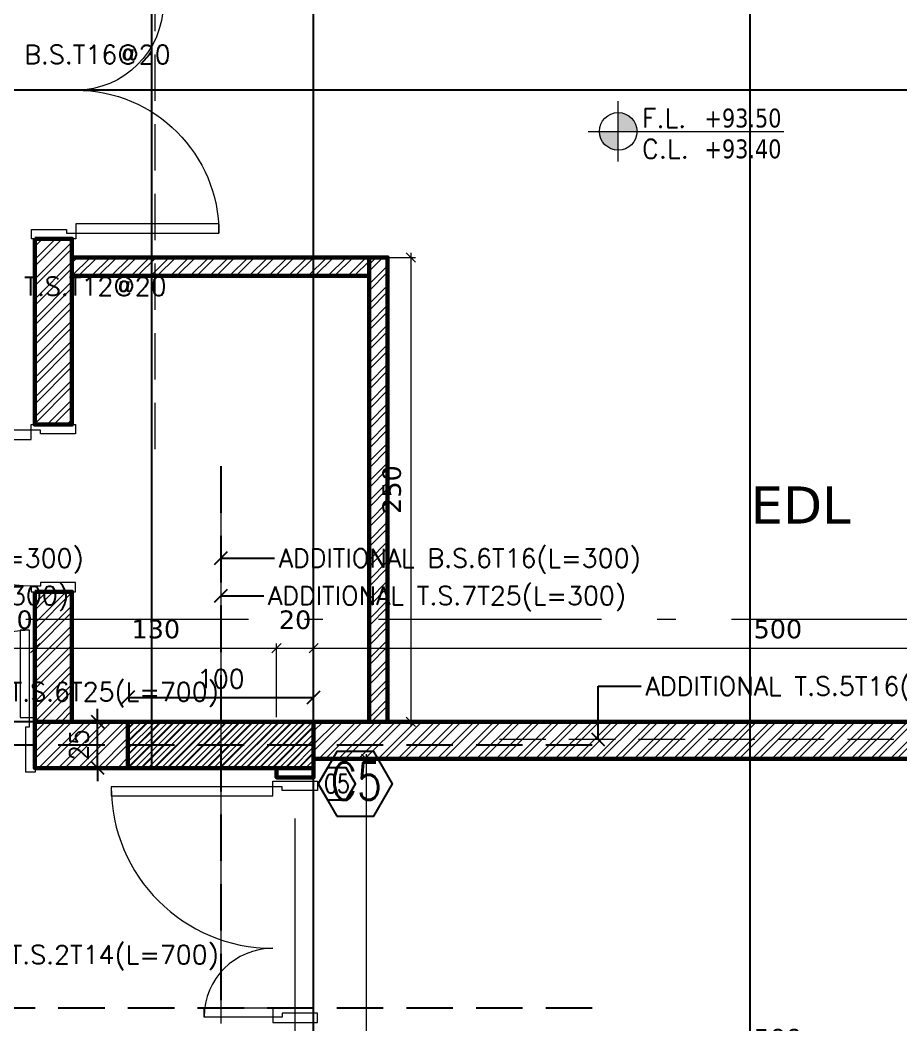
# Model space of a CAD drawing. Header units: inches. Extents: x -48 to 777, y -156 to 510.
# Drawn here: x 598.6 to 603.34, y 245.93 to 251.34 of the extents above; entities that cross this region are included whole.
import ezdxf
from ezdxf.enums import TextEntityAlignment as Align

# ---------------------------------------------------------------- set-up
doc = ezdxf.new("R2010")
doc.units = ezdxf.units.IN
doc.header["$MEASUREMENT"] = 0
doc.set_wipeout_variables(frame=1)
for name, pattern in [('ACAD_ISO10W100', [18, 12, -3, 0, -3]), ('HIDDEN', [0.375, 0.25, -0.125]), ('NUHA', [1.45, 0.75, -0.25, 0.2, -0.25])]:
    doc.linetypes.add(name, pattern=pattern)
doc.layers.get('Defpoints').update_dxf_attribs({"lineweight": 5})
for name, color, linetype, lineweight in [('A-AXIS ST', 251, 'ACAD_ISO10W100', 5), ('A-DIM', 9, 'Continuous', 5), ('A-DOORS', 38, 'Continuous', 20), ('A-LEVELS', 139, 'Continuous', 20), ('A-LIMIT LOT', 235, 'ACAD_ISO10W100', 20), ('A-PILLARS', 1, 'Continuous', 60), ('A-SIGNS1', 20, 'Continuous', 15), ('A-SIGNS2', 30, 'Continuous', 15), ('A-TEXT', 50, 'Continuous', 15), ('A-WALLS', 7, 'Continuous', 60), ('H-PILLARS', 61, 'Continuous', 5), ('H-WALLS', 51, 'Continuous', 5), ('str-col-dimension', 6, 'Continuous', 50), ('str-raft-bottom', 1, 'Continuous', 5), ('str-raft-top', 1, 'Continuous', 5)]:
    doc.layers.add(name, color=color, linetype=linetype, lineweight=lineweight)
doc.layers.add('HH-DARK GREY', color=7, linetype='Continuous', lineweight=5, true_color=0x404040)
for name, color, linetype in [('pts pc', 7, 'Continuous'), ('Str-Axes', 8, 'Continuous'), ('str-col-hatch', 8, 'Continuous'), ('str-COL-TAG-100', 1, 'Continuous'), ('str-COL-TAG-50', 7, 'Continuous'), ('str-columns', 3, 'Continuous'), ('str-slab-bottom-reinf.', 1, 'Continuous'), ('str-slab-top', 1, 'Continuous')]:
    doc.layers.add(name, color=color, linetype=linetype)
doc.styles.add('2mm', font='simplex.shx', dxfattribs={"height": 0.5})
doc.styles.add('ROMAN', font='ROMANS.SHX')
doc.styles.add('ROMAND', font='verdana.ttf')
doc.styles.add('ROMANS', font='romans__.ttf', dxfattribs={"height": 0.14})
doc.dimstyles.new('M-1.50', dxfattribs={"dimtxt": 0.1, "dimasz": 0.05, "dimexe": 0.025, "dimexo": 0.025, "dimgap": 0.05, "dimtad": 1, "dimlfac": 100, "dimrnd": 0.5, "dimzin": 9, "dimdsep": 46, "dimtxsty": 'ROMAND', "dimblk": 'OBLIQUE', "dimcen": 1, "dimdle": 0.025, "dimclrd": 256, "dimclre": 256, "dimclrt": 2, "dimadec": 0, "dimazin": 0, "dimtfac": 0.666667, "dimtmove": 2, "dimatfit": 3, "dimfxl": 0.04, "dimtolj": 1, "dimtzin": 5, "dimlwd": -1, "dimlwe": -1, "dimarcsym": 0})
doc.dimstyles.new('structure', dxfattribs={"dimtxt": 0.1, "dimasz": 0.07, "dimexe": 0.18, "dimexo": 1, "dimgap": 0.05, "dimtad": 1, "dimdec": 1, "dimlfac": 100, "dimrnd": 0.5, "dimdsep": 46, "dimtxsty": 'ROMAN', "dimblk1": 'OBLIQUE', "dimblk2": 'OBLIQUE', "dimsah": 1, "dimcen": 0.009, "dimse1": 1, "dimse2": 1, "dimclrd": 4, "dimclre": 9, "dimclrt": 1, "dimadec": 0, "dimazin": 0, "dimtfac": 0.066667, "dimtdec": 1, "dimtix": 1, "dimtmove": 2, "dimatfit": 3, "dimldrblk": 'OBLIQUE', "dimfxl": 0.18, "dimtolj": 1, "dimarcsym": 0})

# ---------------------------------------------------------------- blocks, each defined once
blk = doc.blocks.new('*U33')
for points in [[(1220, 870), (1220, 0), (1270, 0), (1270, 870)], [(80, 370), (80, 0), (30, 0), (30, 370)], [(30, 0), (0, 0), (0, -240), (50, -240), (50, -50), (30, -50), (30, 0)], [(1270, 0), (1300, 0), (1300, -240), (1250, -240), (1250, -50), (1270, -50), (1270, 0)]]:
    blk.add_lwpolyline(points, close=True)
for centre, radius, start, end in [((1270, 0), 870, 90, 180), ((30, 0), 370, 0, 90)]:
    blk.add_arc(centre, radius, start, end)
blk = doc.blocks.new('_Oblique')
at = {"color": 0, "linetype": 'ByBlock', "lineweight": -2}
blk.add_line((-0.5, -0.5), (0.5, 0.5), dxfattribs=at)
blk = doc.blocks.new('*D427')
at = {"layer": 'A-DIM', "transparency": 16777216}
for p, q in [((598.4518, 247.9544), (598.7017, 247.9544)), ((598.4768, 247.5834), (598.4768, 247.9794)), ((598.6767, 247.5834), (598.6767, 247.9794))]:
    blk.add_line(p, q, dxfattribs=at)
at = {"layer": 'Defpoints', "color": 0, "transparency": 16777216}
for p in [(598.6767, 247.9544), (598.4768, 247.5584), (598.6767, 247.5584)]:
    blk.add_point(p, dxfattribs=at)
at = {"layer": 'A-DIM', "transparency": 16777216, "xscale": 0.05, "yscale": 0.05, "zscale": 0.05, "rotation": 180}
blk.add_blockref('_Oblique', (598.4768, 247.9544), dxfattribs=at)
at = {"layer": 'A-DIM', "transparency": 16777216, "xscale": 0.05, "yscale": 0.05, "zscale": 0.05}
blk.add_blockref('_Oblique', (598.6767, 247.9544), dxfattribs=at)
at = {"layer": 'A-DIM', "color": 2, "transparency": 16777216, "insert": (598.5768, 248.1065), "char_height": 0.1, "attachment_point": 5, "style": 'ROMAND'}
blk.add_mtext('\\A1;20', dxfattribs=at)
blk = doc.blocks.new('*D428')
at = {"layer": 'A-DIM', "transparency": 16777216}
for p, q in [((598.6517, 247.9544), (600.0018, 247.9544)), ((598.6767, 247.5834), (598.6767, 247.9794)), ((599.9768, 247.5834), (599.9768, 247.9794))]:
    blk.add_line(p, q, dxfattribs=at)
at = {"layer": 'Defpoints', "color": 0, "transparency": 16777216}
for p in [(599.9768, 247.9544), (598.6767, 247.5584), (599.9768, 247.5584)]:
    blk.add_point(p, dxfattribs=at)
at = {"layer": 'A-DIM', "transparency": 16777216, "xscale": 0.05, "yscale": 0.05, "zscale": 0.05, "rotation": 180}
blk.add_blockref('_Oblique', (598.6767, 247.9544), dxfattribs=at)
at = {"layer": 'A-DIM', "transparency": 16777216, "xscale": 0.05, "yscale": 0.05, "zscale": 0.05}
blk.add_blockref('_Oblique', (599.9768, 247.9544), dxfattribs=at)
at = {"layer": 'A-DIM', "color": 2, "transparency": 16777216, "insert": (599.3268, 248.0565), "char_height": 0.1, "attachment_point": 5, "style": 'ROMAND'}
blk.add_mtext('\\A1;130', dxfattribs=at)
blk = doc.blocks.new('*D429')
at = {"layer": 'A-DIM', "transparency": 16777216}
for p, q in [((599.9518, 247.9544), (600.2018, 247.9544)), ((599.9768, 247.5834), (599.9768, 247.9794)), ((600.1768, 247.5834), (600.1768, 247.9794))]:
    blk.add_line(p, q, dxfattribs=at)
at = {"layer": 'Defpoints', "color": 0, "transparency": 16777216}
for p in [(600.1768, 247.9544), (599.9768, 247.5584), (600.1768, 247.5584)]:
    blk.add_point(p, dxfattribs=at)
at = {"layer": 'A-DIM', "transparency": 16777216, "xscale": 0.05, "yscale": 0.05, "zscale": 0.05, "rotation": 180}
blk.add_blockref('_Oblique', (599.9768, 247.9544), dxfattribs=at)
at = {"layer": 'A-DIM', "transparency": 16777216, "xscale": 0.05, "yscale": 0.05, "zscale": 0.05}
blk.add_blockref('_Oblique', (600.1768, 247.9544), dxfattribs=at)
at = {"layer": 'A-DIM', "color": 2, "transparency": 16777216, "insert": (600.0768, 248.1065), "char_height": 0.1, "attachment_point": 5, "style": 'ROMAND'}
blk.add_mtext('\\A1;20', dxfattribs=at)
blk = doc.blocks.new('*D430')
at = {"layer": 'A-DIM', "transparency": 16777216}
for p, q in [((600.1518, 247.9544), (605.2018, 247.9544)), ((600.1768, 247.5834), (600.1768, 247.9794)), ((605.1768, 247.6415), (605.1768, 247.9794))]:
    blk.add_line(p, q, dxfattribs=at)
at = {"layer": 'Defpoints', "color": 0, "transparency": 16777216}
for p in [(605.1768, 247.9544), (605.1768, 247.6165), (600.1768, 247.5584)]:
    blk.add_point(p, dxfattribs=at)
at = {"layer": 'A-DIM', "transparency": 16777216, "xscale": 0.05, "yscale": 0.05, "zscale": 0.05, "rotation": 180}
blk.add_blockref('_Oblique', (600.1768, 247.9544), dxfattribs=at)
at = {"layer": 'A-DIM', "transparency": 16777216, "xscale": 0.05, "yscale": 0.05, "zscale": 0.05}
blk.add_blockref('_Oblique', (605.1768, 247.9544), dxfattribs=at)
at = {"layer": 'A-DIM', "color": 2, "transparency": 16777216, "insert": (602.6768, 248.0565), "char_height": 0.1, "attachment_point": 5, "style": 'ROMAND'}
blk.add_mtext('\\A1;500', dxfattribs=at)
blk = doc.blocks.new('*D432')
at = {"layer": 'A-DIM', "transparency": 16777216}
for p, q in [((600.2018, 250.0584), (600.7248, 250.0584)), ((600.6998, 250.0834), (600.6998, 247.5334)), ((600.2018, 247.5584), (600.7248, 247.5584))]:
    blk.add_line(p, q, dxfattribs=at)
at = {"layer": 'Defpoints', "color": 0, "transparency": 16777216}
for p in [(600.1768, 250.0584), (600.1768, 247.5584), (600.6998, 247.5584)]:
    blk.add_point(p, dxfattribs=at)
at = {"layer": 'A-DIM', "transparency": 16777216, "xscale": 0.05, "yscale": 0.05, "zscale": 0.05}
for p, rotation in [((600.6998, 250.0584), 90), ((600.6998, 247.5584), 270)]:
    blk.add_blockref('_Oblique', p, dxfattribs=dict(at, rotation=rotation))
at = {"layer": 'A-DIM', "color": 2, "transparency": 16777216, "insert": (600.5977, 248.8084), "char_height": 0.1, "attachment_point": 5, "rotation": 90, "style": 'ROMAND'}
blk.add_mtext('\\A1;250', dxfattribs=at)
blk = doc.blocks.new('*D433')
at = {"layer": 'A-DIM', "transparency": 16777216}
for p, q in [((600.9917, 247.3585), (600.4351, 247.3585)), ((600.4601, 247.3835), (600.4601, 242.6319)), ((600.2018, 242.6569), (600.4851, 242.6569))]:
    blk.add_line(p, q, dxfattribs=at)
at = {"layer": 'Defpoints', "color": 0, "transparency": 16777216}
for p in [(601.0167, 247.3585), (600.1768, 242.6569), (600.4601, 242.6569)]:
    blk.add_point(p, dxfattribs=at)
at = {"layer": 'A-DIM', "transparency": 16777216, "xscale": 0.05, "yscale": 0.05, "zscale": 0.05}
for p, rotation in [((600.4601, 247.3585), 90), ((600.4601, 242.6569), 270)]:
    blk.add_blockref('_Oblique', p, dxfattribs=dict(at, rotation=rotation))
at = {"layer": 'A-DIM', "color": 2, "transparency": 16777216, "insert": (600.358, 245.0077), "char_height": 0.1, "attachment_point": 5, "rotation": 90, "style": 'ROMAND'}
blk.add_mtext('\\A1;470', dxfattribs=at)
blk = doc.blocks.new('LOT 688  TOPOGRAPHIC PLAN')
at = {"layer": 'A-LEVELS', "linetype": 'Continuous'}
blk.add_lwpolyline([(-315991.66476, -27909.84763), (-315991.00958, -27909.60551), (-315990.33388, -27909.42882), (-315989.65288, -27909.35354), (-315988.98183, -27909.41563), (-315988.31614, -27909.56079), (-315987.97166, -27909.58652), (-315987.6217, -27909.573), (-315986.92076, -27909.43586), (-315986.24408, -27909.1647), (-315985.62245, -27908.77482), (-315985.08664, -27908.28156), (-315984.66214, -27907.70748), (-315983.99229, -27907.54002), (-315982.70884, -27907.13172), (-315981.3889, -27906.79452), (-315980.05951, -27906.48626), (-315978.74737, -27906.12897), (-315978.10784, -27905.9037), (-315977.48306, -27905.63696), (-315976.24323, -27905.07662), (-315975.60733, -27904.84201)], dxfattribs=at)
at = {"layer": 'pts pc', "linetype": 'Continuous'}
for points in [[(-315977.39512, -27906.34576), (-315978.1059, -27907.04896)], [(-315977.39891, -27907.05275), (-315978.10211, -27906.34197)]]:
    blk.add_lwpolyline(points, dxfattribs=at)
at = {"layer": 'pts pc', "color": 1, "insert": (-315977.24918, -27906.45004), "char_height": 0.5, "width": 3.0714286, "attachment_point": 1, "rotation": 359.69285, "style": '2mm'}
blk.add_mtext('\\Fsimplex.shx;\\W1.0000000000;\\T1.0000000000;\\o\\l96.849', dxfattribs=at)
at = {"linetype": 'Continuous'}
blk.add_wipeout([(-315996.80172, -27893.57917), (-315969.32038, -27896.23659), (-315969.32038, -27930.53073), (-315964.08799, -27936.87852), (-315964.6636, -27941.43051), (-315970.22923, -27937.16678), (-315985.1164, -27950.2257)], dxfattribs=at).dxf.layer = 'A-LIMIT LOT'
blk = doc.blocks.new('*D989')
at = {"layer": 'A-DIM', "transparency": 16777216}
for p, q in [((605.1768, 246.3334), (605.1768, 245.7267)), ((600.1768, 245.8934), (600.1768, 245.7267)), ((605.2018, 245.7517), (600.1518, 245.7517))]:
    blk.add_line(p, q, dxfattribs=at)
at = {"layer": 'Defpoints', "color": 0, "transparency": 16777216}
for p in [(605.1768, 246.3584), (600.1768, 245.9184), (600.1768, 245.7517)]:
    blk.add_point(p, dxfattribs=at)
at = {"layer": 'A-DIM', "transparency": 16777216, "xscale": 0.05, "yscale": 0.05, "zscale": 0.05, "rotation": 180}
blk.add_blockref('_Oblique', (600.1768, 245.7517), dxfattribs=at)
at = {"layer": 'A-DIM', "transparency": 16777216, "xscale": 0.05, "yscale": 0.05, "zscale": 0.05}
blk.add_blockref('_Oblique', (605.1768, 245.7517), dxfattribs=at)
at = {"layer": 'A-DIM', "color": 2, "transparency": 16777216, "insert": (602.6768, 245.8537), "char_height": 0.1, "attachment_point": 5, "style": 'ROMAND'}
blk.add_mtext('\\A1;500', dxfattribs=at)
blk = doc.blocks.new('*U1092')
for points in [[(80, 770), (80, 0), (30, 0), (30, 770)], [(1220, 470), (1220, 0), (1270, 0), (1270, 470)], [(30, 0), (0, 0), (0, -240), (50, -240), (50, -50), (30, -50), (30, 0)], [(1270, 0), (1300, 0), (1300, -240), (1250, -240), (1250, -50), (1270, -50), (1270, 0)]]:
    blk.add_lwpolyline(points, close=True)
for centre, radius, start, end in [((30, 0), 770, 0, 90), ((1270, 0), 470, 90, 180)]:
    blk.add_arc(centre, radius, start, end)
blk = doc.blocks.new('*U1091')
for points in [[(-70, -160), (-100, -160), (-100, 80), (-50, 80), (-50, -110), (-70, -110), (-70, -160)], [(770, -160), (800, -160), (800, 80), (750, 80), (750, -110), (770, -110), (770, -160)], [(720, -1000), (720, -160), (770, -160), (770, -1000)]]:
    blk.add_lwpolyline(points, close=True)
blk.add_arc((770, -160), 840, 180, 270)
blk = doc.blocks.new('*U1093')
for points in [[(80, 770), (80, 0), (30, 0), (30, 770)], [(1220, 470), (1220, 0), (1270, 0), (1270, 470)], [(30, 0), (0, 0), (0, -295), (50, -295), (50, -50), (30, -50), (30, 0)], [(1270, 0), (1300, 0), (1300, -295), (1250, -295), (1250, -50), (1270, -50), (1270, 0)]]:
    blk.add_lwpolyline(points, close=True)
for centre, radius, start, end in [((30, 0), 770, 0, 90), ((1270, 0), 470, 90, 180)]:
    blk.add_arc(centre, radius, start, end)
blk = doc.blocks.new('GXFHGCGFCD')
at = {"layer": 'A-SIGNS1', "linetype": 'NUHA'}
h = blk.add_hatch(color=256, dxfattribs=at)
h.paths.add_polyline_path([(90.3819, 61.3301), (90.3819, 61.1701), (90.5419, 61.1701, 0.414214)])
h.paths.add_polyline_path([(90.3819, 61.1701), (90.2219, 61.1701, 0.414214), (90.3819, 61.0101)])
at = {"layer": 'A-SIGNS1'}
for p, q in [((90.3819, 60.9141), (90.3819, 61.4261)), ((90.1259, 61.1701), (91.7898, 61.1701))]:
    blk.add_line(p, q, dxfattribs=at)
blk.add_circle((90.3819, 61.1701), 0.16, dxfattribs=at)
blk = doc.blocks.new('DGXFHXFGDFD')
at = {"layer": 'A-SIGNS1'}
blk.add_blockref('GXFHGCGFCD', (0, 0), dxfattribs=at)
at = {"layer": 'A-SIGNS2', "linetype": 'NUHA', "style": 'ROMANS'}
for s, p in [('F.L.', (90.5835, 61.2031)), ('C.L.', (90.5835, 60.9413))]:
    blk.add_text(s, height=0.16, dxfattribs=at).set_placement(p)
at = {"layer": 'A-SIGNS2', "style": 'ROMANS', "width": 0.910135, "flags": 4}
for tag, p, p2 in [('NIV.FINI', (91.1159, 61.2031), (91.7898, 61.2031)), ('NIV.BETON', (91.1159, 60.9413), (91.7898, 60.9413))]:
    blk.add_attdef(tag, text='', height=0.16, dxfattribs=at).set_placement(p, p2, align=Align.FIT)
blk = doc.blocks.new('tags')
at = {"layer": 'str-COL-TAG-100', "color": 2}
blk.add_lwpolyline([(0.125, -0.2616), (0.325, -0.2616), (0.425, -0.0884), (0.325, 0.0848), (0.125, 0.0848), (0.025, -0.0884)], close=True, dxfattribs=at)
at = {"layer": 'str-COL-TAG-50', "color": 2}
blk.add_lwpolyline([(0.075, -0.175), (0.175, -0.175), (0.225, -0.0884), (0.175, -0.0018), (0.075, -0.0018), (0.025, -0.0884)], close=True, dxfattribs=at)
at = {"layer": 'str-COL-TAG-100', "color": 1, "style": 'ROMANS', "width": 0.699426}
blk.add_attdef('NUMBER', text='', height=0.2, dxfattribs=at).set_placement((0.0918, -0.1741), (0.3679, -0.1741), align=Align.FIT)
at = {"layer": 'str-COL-TAG-50', "color": 1, "style": 'ROMANS', "width": 0.697102}
blk.add_attdef('NUMBER', text='', height=0.1, dxfattribs=at).set_placement((0.0562, -0.1375), (0.1938, -0.1375), align=Align.FIT)
blk = doc.blocks.new('*D1472')
at = {"layer": 'Defpoints', "color": 0, "transparency": 16777216}
for p in [(599.0131, 247.5584), (599.1768, 247.5584), (599.1768, 247.3084)]:
    blk.add_point(p, dxfattribs=at)
at = {"layer": 'str-col-dimension', "color": 4, "lineweight": -2, "transparency": 16777216}
for p, q in [((599.0131, 247.5584), (599.0131, 247.6284)), ((599.0131, 247.3084), (599.0131, 247.5584)), ((599.0131, 247.3084), (599.0131, 247.2384))]:
    blk.add_line(p, q, dxfattribs=at)
at = {"layer": 'str-col-dimension', "color": 4, "lineweight": -2, "transparency": 16777216, "xscale": 0.07, "yscale": 0.07, "zscale": 0.07}
for p, rotation in [((599.0131, 247.5584), 270), ((599.0131, 247.3084), 90)]:
    blk.add_blockref('_Oblique', p, dxfattribs=dict(at, rotation=rotation))
at = {"layer": 'str-col-dimension', "color": 1, "transparency": 16777216, "insert": (598.9131, 247.4334), "char_height": 0.1, "attachment_point": 5, "rotation": 90, "style": 'ROMAN'}
blk.add_mtext('\\A1;25', dxfattribs=at)
blk = doc.blocks.new('*D1473')
at = {"layer": 'Defpoints', "color": 0, "transparency": 16777216}
for p in [(600.1768, 247.6892), (599.1768, 247.5584), (600.1768, 247.5584)]:
    blk.add_point(p, dxfattribs=at)
at = {"layer": 'str-col-dimension', "color": 4, "lineweight": -2, "transparency": 16777216}
blk.add_line((599.1768, 247.6892), (600.1768, 247.6892), dxfattribs=at)
at = {"layer": 'str-col-dimension', "color": 4, "lineweight": -2, "transparency": 16777216, "xscale": 0.07, "yscale": 0.07, "zscale": 0.07, "rotation": 180}
blk.add_blockref('_Oblique', (599.1768, 247.6892), dxfattribs=at)
at = {"layer": 'str-col-dimension', "color": 4, "lineweight": -2, "transparency": 16777216, "xscale": 0.07, "yscale": 0.07, "zscale": 0.07}
blk.add_blockref('_Oblique', (600.1768, 247.6892), dxfattribs=at)
at = {"layer": 'str-col-dimension', "color": 1, "transparency": 16777216, "insert": (599.6768, 247.7892), "char_height": 0.1, "attachment_point": 5, "style": 'ROMAN'}
blk.add_mtext('\\A1;100', dxfattribs=at)

msp = doc.modelspace()

# ---------------------------------------------------------------- block references
at = {"layer": 'A-TEXT'}
msp.add_blockref('LOT 688  TOPOGRAPHIC PLAN', (316579.44716, 28156.10823), dxfattribs=at)

# ---------------------------------------------------------------- next in the draw order: hatches: boundary and pattern name
at = {"layer": 'H-PILLARS'}
h = msp.add_hatch(dxfattribs=at)
h.set_pattern_fill('ANSI31', color=256, scale=0.2, angle=90)
h.set_pattern_definition([(135, (-143.491753, -76.210882), (-0.0176776695, -0.0176776695), [])])
edge = h.paths.add_edge_path()
edge.add_line((600.92678, 228.60688), (600.92678, 228.15688))
edge.add_arc((604.37678, 228.15688), 3.45, 180, 270)
edge.add_line((604.37678, 224.70688), (610.77962, 224.70688))
edge.add_line((610.77962, 224.70688), (610.07678, 225.55955))
edge.add_line((610.07678, 225.55955), (610.07678, 259.87647))
edge.add_line((610.07678, 259.87647), (609.87678, 259.89581))
edge.add_line((609.87678, 259.89581), (609.87678, 225.48774))
edge.add_line((609.87678, 225.48774), (610.35557, 224.90688))
edge.add_line((610.35557, 224.90688), (604.37678, 224.90688))
edge.add_arc((604.37678, 228.15688), 3.25, 180, 270, ccw=False)
edge.add_line((601.12678, 228.15688), (601.12678, 228.60688))
edge.add_line((601.12678, 228.60688), (600.92678, 228.60688))
h = msp.add_hatch(dxfattribs=at)
h.set_pattern_fill('ANSI31', color=256, scale=0.2)
h.set_pattern_definition([(45, (54.008247, -76.21929), (-0.0176776695, 0.0176776695), [])])
h.paths.add_polyline_path([(600.17678, 247.55845), (600.17678, 247.30845), (599.17678, 247.30845), (599.17678, 247.55845)])
at = {"layer": 'H-WALLS'}
h = msp.add_hatch(dxfattribs=at)
h.set_pattern_fill('ANSI32', color=256, scale=0.2)
h.set_pattern_definition([(45, (-244.633494, -75.23581), (-0.0530330086, 0.0530330086), []), (45, (-244.59814, -75.23581), (-0.0530330086, 0.0530330086), [])])
h.paths.add_polyline_path([(598.67502, 250.15832), (598.67504, 249.15831), (598.875, 249.15831), (598.87498, 250.15832)])
h = msp.add_hatch(dxfattribs=at)
h.set_pattern_fill('ANSI32', color=256, scale=0.2)
h.set_pattern_definition([(45, (0, 99), (-0.053033009, 0.053033009), []), (45, (0.035355, 99), (-0.053033009, 0.053033009), [])])
h.paths.add_polyline_path([(598.875, 250.05832), (600.475, 250.05844), (600.475, 249.95844), (598.875, 249.95832)])
h = msp.add_hatch(dxfattribs=at)
h.set_pattern_fill('ANSI32', color=256, scale=0.2)
h.set_pattern_definition([(45, (-242.933535, -76.21102), (-0.0530330086, 0.0530330086), []), (45, (-242.89818, -76.21102), (-0.0530330086, 0.0530330086), [])])
h.paths.add_polyline_path([(600.475, 250.05832), (600.475, 247.55831), (600.57495, 247.55831), (600.57495, 250.05832)])
h = msp.add_hatch(dxfattribs=at)
h.set_pattern_fill('ANSI32', color=256, scale=0.2)
h.set_pattern_definition([(45, (-244.633494, -77.93581), (-0.0530330086, 0.0530330086), []), (45, (-244.59814, -77.93581), (-0.0530330086, 0.0530330086), [])])
h.paths.add_polyline_path([(598.67506, 248.25831), (598.67504, 247.55831), (598.875, 247.55831), (598.87502, 248.25831)])
h = msp.add_hatch(dxfattribs=at)
h.set_pattern_fill('ANSI32', color=256, scale=0.2)
h.set_pattern_definition([(45, (-242.53175, -76.21102), (-0.0530330086, 0.0530330086), []), (45, (-242.49639, -76.21102), (-0.0530330086, 0.0530330086), [])])
h.paths.add_polyline_path([(599.17678, 247.55845), (598.67504, 247.55831), (598.67504, 247.30831), (599.17678, 247.30845)])
h = msp.add_hatch(dxfattribs=at)
h.set_pattern_fill('ANSI32', color=256, scale=0.2)
h.set_pattern_definition([(45, (-242.49175, -78.16084), (-0.0530330086, 0.0530330086), []), (45, (-242.4564, -78.16084), (-0.0530330086, 0.0530330086), [])])
h.paths.add_polyline_path([(600.17678, 247.55843), (605.17678, 247.55845), (605.17678, 247.35849), (600.17678, 247.35847)])
at = {"layer": 'HH-DARK GREY'}
h = msp.add_hatch(dxfattribs=at)
h.set_pattern_fill('EARTH', color=256, scale=2)
h.set_pattern_definition([(0, (-242.49175, -75.7109), (0.5, 0.5), [0.5, -0.5]), (0, (-242.49175, -75.5234), (0.5, 0.5), [0.5, -0.5]), (0, (-242.49175, -75.3359), (0.5, 0.5), [0.5, -0.5]), (90, (-242.42925, -75.2734), (-0.5, 0.5), [0.5, -0.5]), (90, (-242.24175, -75.2734), (-0.5, 0.5), [0.5, -0.5]), (90, (-242.05425, -75.2734), (-0.5, 0.5), [0.5, -0.5])])
edge = h.paths.add_edge_path()
edge.add_line((589.47678, 254.05845), (589.47678, 247.30845))
edge.add_line((589.47678, 247.30845), (589.97678, 247.30845))
edge.add_line((589.97678, 247.30845), (589.97678, 242.05688))
edge.add_line((589.97678, 242.05688), (592.77678, 242.05688))
edge.add_line((592.77678, 242.05688), (592.77678, 228.60688))
edge.add_line((592.77678, 228.60688), (597.22678, 228.60688))
edge.add_line((597.22678, 228.60688), (597.22678, 224.90688))
edge.add_line((597.22678, 224.90688), (590.66159, 224.90688))
edge.add_line((590.66159, 224.90688), (582.9059, 262.50387))
edge.add_line((582.9059, 262.50387), (609.87678, 259.89581))
edge.add_line((609.87678, 259.89581), (609.87678, 225.48774))
edge.add_line((609.87678, 225.48774), (610.35557, 224.90688))
edge.add_line((610.35557, 224.90688), (604.37678, 224.90688))
edge.add_arc((604.37678, 228.15688), 3.25, 180, 270, ccw=False)
edge.add_line((601.12678, 228.15688), (601.12678, 228.60688))
edge.add_line((601.12678, 228.60688), (605.57678, 228.60688))
edge.add_line((605.57678, 228.60688), (605.57678, 242.05688))
edge.add_line((605.57678, 242.05688), (607.12678, 242.05688))
edge.add_line((607.12678, 242.05688), (607.12678, 246.60861))
edge.add_line((607.12678, 246.60861), (605.42678, 246.60861))
edge.add_line((605.42678, 246.60861), (605.4268, 253.65849))
edge.add_line((605.4268, 253.65849), (606.67686, 253.65849))
edge.add_line((606.67686, 253.65849), (606.6768, 257.80831))
edge.add_line((606.6768, 257.80831), (589.47678, 257.80848))
edge.add_line((589.47678, 257.80848), (589.47671, 254.08973))
edge.add_line((589.47671, 254.08973), (589.47678, 254.05845))
at = {"layer": 'str-col-hatch'}
h = msp.add_hatch(dxfattribs=at)
h.set_pattern_fill('ANSI31', color=256, scale=0.4)
h.set_pattern_definition([(45, (-96.20302, 196.5992), (-0.035355339, 0.035355339), [])])
h.paths.add_polyline_path([(599.17678, 247.55845), (599.17678, 247.30845), (600.17678, 247.30845), (600.17678, 247.55845)])

# ---------------------------------------------------------------- next in the draw order: linework, layer by layer
at = {"layer": 'A-AXIS ST', "ltscale": 0.1}
for p, q in [((600.17678, 221.25688), (600.17678, 260.35831)), ((602.52678, 221.25688), (602.52678, 260.35831)), ((613.12678, 248.10845), (583.32678, 248.10845))]:
    msp.add_line(p, q, dxfattribs=at)
at = {"layer": 'A-PILLARS'}
msp.add_lwpolyline([(600.17678, 247.55845), (600.17678, 247.30845), (599.17678, 247.30845), (599.17678, 247.55845)], close=True, dxfattribs=at)
at = {"layer": 'A-WALLS'}
for points in [[(598.67502, 250.15832), (598.67504, 249.15831), (598.875, 249.15831), (598.87498, 250.15832)], [(598.875, 250.05832), (600.475, 250.05844), (600.475, 249.95844), (598.875, 249.95832)], [(600.475, 250.05832), (600.475, 247.55831), (600.57495, 247.55831), (600.57495, 250.05832)], [(598.67506, 248.25831), (598.67504, 247.55831), (598.875, 247.55831), (598.87502, 248.25831)], [(599.17678, 247.55845), (598.67504, 247.55831), (598.67504, 247.30831), (599.17678, 247.30845)], [(600.17678, 247.55843), (605.17678, 247.55845), (605.17678, 247.35849), (600.17678, 247.35847)], [(599.97678, 247.30845), (600.17678, 247.30845), (600.17678, 247.25845), (599.97678, 247.25845)]]:
    msp.add_lwpolyline(points, close=True, dxfattribs=at)
at = {"layer": 'HH-DARK GREY'}
msp.add_lwpolyline([(597.17682, 253.80831), (589.72663, 253.80831), (589.72665, 247.55845), (590.22678, 247.55845), (590.22678, 242.30688), (593.02678, 242.30688), (593.02678, 228.85688), (605.32678, 228.85688), (605.32678, 242.30688), (606.87678, 242.30688), (606.87678, 246.35845), (605.17678, 246.35845), (605.17679, 247.35847), (600.81679, 247.35847), (600.81678, 247.35849), (600.17678, 247.35849), (600.17678, 242.65688), (596.17679, 242.65688), (596.17677, 247.55845), (597.17682, 247.55845)], close=True, dxfattribs=at)
at = {"layer": 'Str-Axes', "ltscale": 0.1}
for p, q in [((600.17678, 221.25688), (600.17678, 260.35831)), ((602.52678, 221.25688), (602.52678, 260.35831)), ((611.62657, 250.95845), (583.32678, 250.95845)), ((611.62657, 247.55845), (583.32678, 247.55845))]:
    msp.add_line(p, q, dxfattribs=at)
at = {"layer": 'str-columns'}
msp.add_lwpolyline([(600.17678, 247.30845), (600.17678, 247.55845), (599.17678, 247.55845), (599.17678, 247.30845)], close=True, dxfattribs=at)
at = {"layer": 'str-raft-bottom'}
for p, q in [((599.67678, 248.93345), (599.67678, 245.93345)), ((600.07678, 241.53767), (600.07678, 247.03767))]:
    msp.add_line(p, q, dxfattribs=at)
at = {"layer": 'str-raft-top', "linetype": 'HIDDEN'}
for p, q in [((599.32202, 253.02604), (599.32202, 249.02604)), ((601.17678, 247.46414), (604.17678, 247.46414))]:
    msp.add_line(p, q, dxfattribs=at)
at = {"layer": 'str-slab-bottom-reinf.'}
msp.add_line((599.30454, 247.30845), (599.30454, 254.04629), dxfattribs=at)
at = {"layer": 'str-slab-top', "linetype": 'HIDDEN'}
for p, q in [((599.67678, 248.93344), (599.67678, 245.93344)), ((594.67678, 247.43345), (601.67678, 247.43345)), ((594.67678, 246.0183), (601.67678, 246.0183))]:
    msp.add_line(p, q, dxfattribs=at)

# ---------------------------------------------------------------- next in the draw order: block references
at = {"layer": 'A-DOORS', "yscale": 0.0009999999999906002, "zscale": 0.0009999999999906002}
for name, p, xscale, rotation in [('*U1092', (598.89675, 250.15832), -0.0009999999999906002, 269.9999988179391), ('*U1091', (598.81504, 248.35831), -0.0009999999999906002, 269.9999988179391), ('*U33', (599.95678, 245.93845), 0.0009999999999906002, 90.0000011820609)]:
    msp.add_blockref(name, p, dxfattribs=dict(at, xscale=xscale, rotation=rotation))
at = {"layer": 'A-DOORS', "xscale": 0.0009999999999906002, "yscale": 0.0009999999999906002, "zscale": 0.0009999999999906002}
msp.add_blockref('*U1093', (597.37678, 247.58095), dxfattribs=at)
at = {"layer": 'A-SIGNS1'}
ref = msp.add_blockref('DGXFHXFGDFD', (544.55098, 211.97946), dxfattribs=dict(at, xscale=0.6336000000000013, yscale=0.6336000000000013, zscale=0.6336000000000013))
ref.add_attrib('NIV.FINI', '+93.50', dxfattribs={"layer": 'A-SIGNS2', "height": 0.101376, "style": 'ROMAND', "width": 0.797031}).set_placement((602.28199, 250.75776), (602.69597, 250.75776), align=Align.FIT)
ref.add_attrib('NIV.BETON', '+93.40', dxfattribs={"layer": 'A-SIGNS2', "height": 0.101376, "style": 'ROMAND', "width": 0.797031}).set_placement((602.28199, 250.59188), (602.69597, 250.59188), align=Align.FIT)
at = {"layer": 'str-columns'}
ref = msp.add_blockref('tags', (600.17678, 247.31229), dxfattribs=at)
ref.add_attrib('NUMBER', 'C5', dxfattribs={"layer": 'str-COL-TAG-50', "color": 1, "height": 0.1, "style": 'ROMANS', "width": 0.63631}).set_placement((600.23297, 247.17479), (600.37056, 247.17479), align=Align.FIT)
ref.add_attrib('NUMBER', 'C5', dxfattribs={"layer": 'str-COL-TAG-100', "color": 1, "height": 0.2, "style": 'ROMANS', "width": 0.638431}).set_placement((600.26862, 247.13824), (600.54471, 247.13824), align=Align.FIT)

# ---------------------------------------------------------------- next in the draw order: texts
at = {"layer": 'A-TEXT', "insert": (603.06785, 248.62513), "char_height": 0.2, "width": 3.692324, "attachment_point": 9, "style": 'ROMAND'}
msp.add_mtext('EDL', dxfattribs=at)
at = {"layer": 'str-raft-bottom', "style": 'ROMAN'}
for p in [(596.98801, 248.38903), (599.98801, 248.38903)]:
    msp.add_text('ADDITIONAL B.S.6T16(L=300)', height=0.1, dxfattribs=at).set_placement(p)
at = {"layer": 'str-raft-top', "style": 'ROMAN'}
msp.add_text('ADDITIONAL T.S.5T16(L=300)', height=0.1, dxfattribs=at).set_placement((601.96377, 247.69994))
at = {"layer": 'str-slab-bottom-reinf.', "style": 'ROMAN'}
msp.add_text('B.S.T16@20', height=0.1, dxfattribs=at).set_placement((598.61799, 251.10069))
at = {"layer": 'str-slab-top', "style": 'ROMAN'}
for s, p in [('T.S.T12@20', (598.61799, 249.85267)), ('ADDITIONAL T.S.7T25(L=300)', (596.93016, 248.18684)), ('ADDITIONAL T.S.7T25(L=300)', (599.93016, 248.18684)), ('ADDITIONAL T.S.6T25(L=700)', (597.7373, 247.66925)), ('ADDITIONAL T.S.2T14(L=700)', (597.7373, 246.2541))]:
    msp.add_text(s, height=0.1, dxfattribs=at).set_placement(p)

# ---------------------------------------------------------------- next in the draw order: dimensions: what is measured, and where the dimension line sits
at = {"layer": 'A-DIM'}
for base, p1, p2, picture, middle in [((600.69979, 247.55845), (600.17678, 250.05844), (600.17678, 247.55845), '*D432', (600.59771, 248.80844)), ((600.46006, 242.65688), (601.01674, 247.35849), (600.17678, 242.65688), '*D433', (600.35801, 245.00769))]:
    dim = msp.add_linear_dim(base=base, p1=p1, p2=p2, angle=90, dimstyle='M-1.50', dxfattribs=at)
    dim.commit()
    dim.dimension.update_dxf_attribs({"geometry": picture, "text_midpoint": middle})
for base, p1, p2, picture, middle in [((598.67674, 247.95445), (598.47678, 247.55845), (598.67674, 247.55845), '*D427', (598.57676, 248.10653)), ((600.17678, 247.95443), (599.97682, 247.55843), (600.17678, 247.55843), '*D429', (600.0768, 248.10651)), ((599.97682, 247.95443), (598.67674, 247.55845), (599.97682, 247.55843), '*D428', (599.32678, 248.05651)), ((605.17678, 247.95443), (600.17678, 247.55843), (605.17678, 247.61655), '*D430', (602.67678, 248.05648)), ((600.17678, 245.75168), (605.17678, 246.35845), (600.17678, 245.91845), '*D989', (602.67678, 245.85373))]:
    dim = msp.add_linear_dim(base=base, p1=p1, p2=p2, dimstyle='M-1.50', dxfattribs=at)
    dim.commit()
    dim.dimension.update_dxf_attribs({"geometry": picture, "text_midpoint": middle})
at = {"layer": 'str-col-dimension'}
for p1, p2, distance, picture, middle in [((599.17678, 247.55845), (600.17678, 247.55845), 0.13078, '*D1473', (599.67678, 247.78922)), ((599.17678, 247.30845), (599.17678, 247.55845), 0.16372, '*D1472', (598.91305, 247.43345))]:
    dim = msp.add_aligned_dim(p1=p1, p2=p2, distance=distance, dimstyle='structure', dxfattribs=at)
    dim.commit()
    dim.dimension.update_dxf_attribs({"geometry": picture, "text_midpoint": middle})

# ---------------------------------------------------------------- next in the draw order: leaders
at = {"layer": 'str-raft-bottom'}
msp.add_leader([(599.67678, 248.43816), (599.96555, 248.43816)], dimstyle='structure', override={"dimgap": 0.05, "dimtad": 0}, dxfattribs=at)
at = {"layer": 'str-raft-top'}
msp.add_leader([(601.70839, 247.46414), (601.70839, 247.74907), (601.94132, 247.74907)], dimstyle='structure', override={"dimgap": 0.05, "dimtad": 0, "dimfxl": 0.04, "dimfxlon": 1}, dxfattribs=at)
at = {"layer": 'str-slab-top'}
msp.add_leader([(599.67678, 248.23596), (599.90771, 248.23596)], dimstyle='structure', override={"dimgap": 0.05, "dimtad": 0}, dxfattribs=at)

doc.saveas('drawing.dxf')
